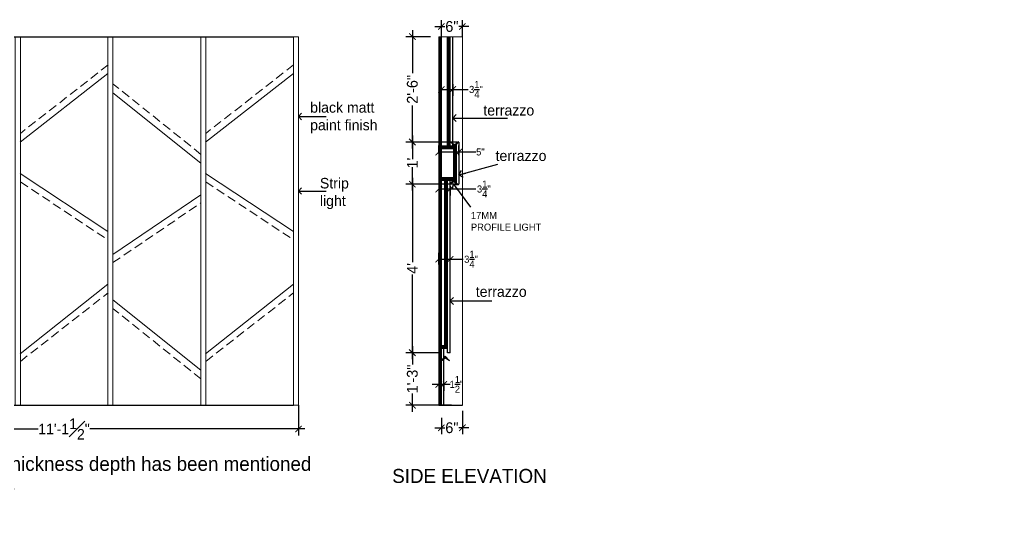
# Model space of a CAD drawing. Header units: inches. Extents: x -137722 to 81594, y -22256 to -1207.
# Drawn here: x -63931.4 to -63654.9, y -2112.6 to -1971.3 of the extents above; entities that cross this region are included whole.
import ezdxf

# ---------------------------------------------------------------- set-up
doc = ezdxf.new("R2010")
doc.units = ezdxf.units.IN
doc.header["$LTSCALE"] = 0.05
doc.header["$MEASUREMENT"] = 0
doc.header["$PDMODE"] = 3
doc.header["$PDSIZE"] = -4
doc.linetypes.add('A2-XREF-115_FURN$0$HIDDEN', pattern=[0.375, 0.25, -0.125])
doc.linetypes.add('DASHED2', pattern=[0.375, 0.25, -0.125])
doc.layers.get('Defpoints').update_dxf_attribs({"linetype": 'DASHED2'})
for name, color, linetype in [('Civil Dimension - Text', 7, 'Continuous'), ('Flooring Hatch', 251, 'Continuous'), ('FURNIITURE', 6, 'Continuous'), ('HATCH', 251, 'Continuous'), ('text', 176, 'Continuous')]:
    doc.layers.add(name, color=color, linetype=linetype)
doc.layers.add('FURNITURE', color=36, linetype='Continuous', lineweight=18)
doc.styles.add('4MMOF3-8', font='ARIALN.TTF', dxfattribs={"height": 5.12})
doc.styles.add('9-128OF1-4', font='stylu.ttf')
doc.styles.add('ARIAL1', font='romans.shx', dxfattribs={"width": 0.85})
doc.dimstyles.new('DIM 1-4', dxfattribs={"dimtxt": 3.0792, "dimasz": 1.82, "dimexe": 1.82, "dimexo": 0, "dimgap": 0.09, "dimtad": 0, "dimzin": 0, "dimdsep": 46, "dimlunit": 4, "dimtxsty": '9-128OF1-4', "dimblk": 'ARCHTICK', "dimcen": 1.8125, "dimdle": 1.82, "dimclrd": 8, "dimclre": 8, "dimadec": 0, "dimazin": 0, "dimtfac": 1, "dimtofl": 0, "dimtmove": 0, "dimatfit": 3, "dimldrblk": 'OPEN90', "dimfxl": 1, "dimtolj": 1, "dimtzin": 0, "dimlwd": -1, "dimarcsym": 0})

# ---------------------------------------------------------------- blocks, each defined once
blk = doc.blocks.new('_ArchTick')
at = {"color": 0, "const_width": 0.15}
blk.add_lwpolyline([(-0.5, -0.5), (0.5, 0.5)], dxfattribs=at)
blk = doc.blocks.new('*D352')
at = {"layer": 'Civil Dimension - Text', "color": 8, "lineweight": -2, "ltscale": 50, "transparency": 16777216}
for p, q in [((-63985.48, -2081.19), (-63985.48, -2089.75)), ((-63851.97, -2081.19), (-63851.97, -2089.75))]:
    blk.add_line(p, q, dxfattribs=at)
at = {"layer": 'Civil Dimension - Text', "color": 8, "ltscale": 50, "transparency": 16777216}
for p, q in [((-63987.3, -2087.93), (-63926.08, -2087.93)), ((-63850.15, -2087.93), (-63911.37, -2087.93))]:
    blk.add_line(p, q, dxfattribs=at)
at = {"layer": 'Defpoints', "color": 0, "ltscale": 50, "transparency": 16777216}
for p in [(-63985.48, -2081.19), (-63851.97, -2081.19), (-63851.97, -2087.93)]:
    blk.add_point(p, dxfattribs=at)
at = {"layer": 'Civil Dimension - Text', "color": 8, "ltscale": 50, "transparency": 16777216, "xscale": 1.82, "yscale": 1.82, "zscale": 1.82, "rotation": 180}
blk.add_blockref('_ArchTick', (-63985.48, -2087.93), dxfattribs=at)
at = {"layer": 'Civil Dimension - Text', "color": 8, "ltscale": 50, "transparency": 16777216, "xscale": 1.82, "yscale": 1.82, "zscale": 1.82}
blk.add_blockref('_ArchTick', (-63851.97, -2087.93), dxfattribs=at)
at = {"layer": 'Civil Dimension - Text', "color": 0, "ltscale": 50, "transparency": 16777216, "insert": (-63918.73, -2087.93), "char_height": 3, "attachment_point": 5, "style": '9-128OF1-4'}
blk.add_mtext('\\A1;11\'-1{\\H1x;\\S1#2;}"', dxfattribs=at)
blk = doc.blocks.new('_Open90')
at = {"color": 0, "linetype": 'ByBlock', "lineweight": -2}
for p, q in [((0, 0), (-1, 0)), ((-0.5, 0.5), (0, 0)), ((0, 0), (-0.5, -0.5))]:
    blk.add_line(p, q, dxfattribs=at)
blk = doc.blocks.new('*D411')
at = {"layer": 'Civil Dimension - Text', "color": 8, "lineweight": -2, "ltscale": 50, "transparency": 16777216}
for p, q in [((-63811.3, -1989.68), (-63811.3, -1993.04)), ((-63808.02, -1989.68), (-63808.02, -1993.04))]:
    blk.add_line(p, q, dxfattribs=at)
at = {"layer": 'Civil Dimension - Text', "color": 8, "ltscale": 50, "transparency": 16777216}
for p, q in [((-63811.3, -1991.22), (-63806.2, -1991.22)), ((-63808.02, -1991.22), (-63803.67, -1991.22))]:
    blk.add_line(p, q, dxfattribs=at)
at = {"layer": 'Defpoints', "color": 0, "ltscale": 50, "transparency": 16777216}
for p in [(-63811.3, -1989.68), (-63811.3, -1991.22), (-63808.02, -1989.68)]:
    blk.add_point(p, dxfattribs=at)
at = {"layer": 'Civil Dimension - Text', "color": 8, "ltscale": 50, "transparency": 16777216, "xscale": 1.82, "yscale": 1.82, "zscale": 1.82, "rotation": 180}
blk.add_blockref('_ArchTick', (-63811.3, -1991.22), dxfattribs=at)
at = {"layer": 'Civil Dimension - Text', "color": 8, "ltscale": 50, "transparency": 16777216, "xscale": 1.82, "yscale": 1.82, "zscale": 1.82}
blk.add_blockref('_ArchTick', (-63808.02, -1991.22), dxfattribs=at)
at = {"layer": 'Civil Dimension - Text', "color": 0, "ltscale": 50, "transparency": 16777216, "insert": (-63801.42, -1991.22), "char_height": 2, "attachment_point": 5, "style": '9-128OF1-4'}
blk.add_mtext('\\A1;3{\\H1x;\\S1/4;}"', dxfattribs=at)
blk = doc.blocks.new('adwawd')
at = {"layer": 'Flooring Hatch', "ltscale": 50, "true_color": 0xcd6928, "transparency": 33554687}
h = blk.add_hatch(color=32, dxfattribs=at)
h.dxf.hatch_style = 1
h.paths.add_polyline_path([(-77941.3, -7094), (-77946, -7099.1), (-77941.3, -7095.7), (-77936.7, -7099.1)])
at = {"layer": 'Civil Dimension - Text', "color": 2, "ltscale": 50}
for p, q in [((-77941.3, -7094), (-77946, -7099.1)), ((-77941.3, -7094), (-77936.7, -7099.1)), ((-77946, -7099.1), (-77941.3, -7095.7)), ((-77936.7, -7099.1), (-77941.3, -7095.7))]:
    blk.add_line(p, q, dxfattribs=at)
blk = doc.blocks.new('*D389')
at = {"layer": 'Civil Dimension - Text', "color": 8, "lineweight": -2, "ltscale": 50, "transparency": 16777216}
for p, q in [((-63812.03, -2009.44), (-63812.03, -2007.22)), ((-63806.27, -2009.98), (-63806.27, -2007.22))]:
    blk.add_line(p, q, dxfattribs=at)
at = {"layer": 'Civil Dimension - Text', "color": 8, "ltscale": 50, "transparency": 16777216}
for p, q in [((-63812.03, -2009.04), (-63804.45, -2009.04)), ((-63806.27, -2009.04), (-63801.45, -2009.04))]:
    blk.add_line(p, q, dxfattribs=at)
at = {"layer": 'Defpoints', "color": 0, "ltscale": 50, "transparency": 16777216}
for p in [(-63812.03, -2009.04), (-63812.03, -2009.44), (-63806.27, -2009.98)]:
    blk.add_point(p, dxfattribs=at)
at = {"layer": 'Civil Dimension - Text', "color": 8, "ltscale": 50, "transparency": 16777216, "xscale": 1.82, "yscale": 1.82, "zscale": 1.82, "rotation": 180}
blk.add_blockref('_ArchTick', (-63812.03, -2009.04), dxfattribs=at)
at = {"layer": 'Civil Dimension - Text', "color": 8, "ltscale": 50, "transparency": 16777216, "xscale": 1.82, "yscale": 1.82, "zscale": 1.82}
blk.add_blockref('_ArchTick', (-63806.27, -2009.04), dxfattribs=at)
at = {"layer": 'Civil Dimension - Text', "color": 0, "ltscale": 50, "transparency": 16777216, "insert": (-63800.16, -2009.04), "char_height": 2, "attachment_point": 5, "style": '9-128OF1-4'}
blk.add_mtext('\\A1;5"', dxfattribs=at)
blk = doc.blocks.new('*D390')
at = {"layer": 'Civil Dimension - Text', "color": 8, "lineweight": -2, "ltscale": 50, "transparency": 16777216}
for p, q in [((-63811.27, -2084.79), (-63811.27, -2089.41)), ((-63805.27, -2082.79), (-63805.27, -2089.41))]:
    blk.add_line(p, q, dxfattribs=at)
at = {"layer": 'Civil Dimension - Text', "color": 8, "ltscale": 50, "transparency": 16777216}
for p, q in [((-63813.09, -2087.59), (-63810.24, -2087.59)), ((-63803.45, -2087.59), (-63806.3, -2087.59))]:
    blk.add_line(p, q, dxfattribs=at)
at = {"layer": 'Defpoints', "color": 0, "ltscale": 50, "transparency": 16777216}
for p in [(-63811.27, -2084.79), (-63805.27, -2082.79), (-63811.27, -2087.59)]:
    blk.add_point(p, dxfattribs=at)
at = {"layer": 'Civil Dimension - Text', "color": 8, "ltscale": 50, "transparency": 16777216, "xscale": 1.82, "yscale": 1.82, "zscale": 1.82, "rotation": 180}
blk.add_blockref('_ArchTick', (-63811.27, -2087.59), dxfattribs=at)
at = {"layer": 'Civil Dimension - Text', "color": 8, "ltscale": 50, "transparency": 16777216, "xscale": 1.82, "yscale": 1.82, "zscale": 1.82}
blk.add_blockref('_ArchTick', (-63805.27, -2087.59), dxfattribs=at)
at = {"layer": 'Civil Dimension - Text', "color": 0, "ltscale": 50, "transparency": 16777216, "insert": (-63808.27, -2087.59), "char_height": 3.079, "attachment_point": 5, "style": '9-128OF1-4'}
blk.add_mtext('\\A1;6"', dxfattribs=at)
blk = doc.blocks.new('*D391')
at = {"layer": 'Civil Dimension - Text', "color": 8, "lineweight": -2, "ltscale": 50, "transparency": 16777216}
for p, q in [((-63812.03, -2041.1), (-63812.03, -2037.77)), ((-63808.77, -2041.1), (-63808.77, -2037.77))]:
    blk.add_line(p, q, dxfattribs=at)
at = {"layer": 'Civil Dimension - Text', "color": 8, "ltscale": 50, "transparency": 16777216}
for p, q in [((-63812.03, -2039.59), (-63806.95, -2039.59)), ((-63808.77, -2039.59), (-63805.06, -2039.59))]:
    blk.add_line(p, q, dxfattribs=at)
at = {"layer": 'Defpoints', "color": 0, "ltscale": 50, "transparency": 16777216}
for p in [(-63812.03, -2039.59), (-63812.03, -2041.1), (-63808.77, -2041.1)]:
    blk.add_point(p, dxfattribs=at)
at = {"layer": 'Civil Dimension - Text', "color": 8, "ltscale": 50, "transparency": 16777216, "xscale": 1.82, "yscale": 1.82, "zscale": 1.82, "rotation": 180}
blk.add_blockref('_ArchTick', (-63812.03, -2039.59), dxfattribs=at)
at = {"layer": 'Civil Dimension - Text', "color": 8, "ltscale": 50, "transparency": 16777216, "xscale": 1.82, "yscale": 1.82, "zscale": 1.82}
blk.add_blockref('_ArchTick', (-63808.77, -2039.59), dxfattribs=at)
at = {"layer": 'Civil Dimension - Text', "color": 0, "ltscale": 50, "transparency": 16777216, "insert": (-63802.82, -2039.59), "char_height": 2, "attachment_point": 5, "style": '9-128OF1-4'}
blk.add_mtext('\\A1;3{\\H1x;\\S1/4;}"', dxfattribs=at)
blk = doc.blocks.new('*D392')
at = {"layer": 'Civil Dimension - Text', "color": 8, "ltscale": 50, "transparency": 16777216}
for p, q in [((-63819.53, -1974.38), (-63819.53, -1986.59)), ((-63819.53, -2008.02), (-63819.53, -1995.8))]:
    blk.add_line(p, q, dxfattribs=at)
at = {"layer": 'Civil Dimension - Text', "color": 8, "lineweight": -2, "ltscale": 50, "transparency": 16777216}
for p, q in [((-63814.39, -1976.2), (-63821.35, -1976.2)), ((-63806.66, -2006.2), (-63821.35, -2006.2))]:
    blk.add_line(p, q, dxfattribs=at)
at = {"layer": 'Defpoints', "color": 0, "ltscale": 50, "transparency": 16777216}
for p in [(-63814.39, -1976.2), (-63819.53, -2006.2), (-63806.66, -2006.2)]:
    blk.add_point(p, dxfattribs=at)
at = {"layer": 'Civil Dimension - Text', "color": 8, "ltscale": 50, "transparency": 16777216, "xscale": 1.82, "yscale": 1.82, "zscale": 1.82}
for p, rotation in [((-63819.53, -1976.2), 90), ((-63819.53, -2006.2), 270)]:
    blk.add_blockref('_ArchTick', p, dxfattribs=dict(at, rotation=rotation))
at = {"layer": 'Civil Dimension - Text', "color": 0, "ltscale": 50, "transparency": 16777216, "insert": (-63819.53, -1991.2), "char_height": 3.079, "attachment_point": 5, "rotation": 90, "style": '9-128OF1-4'}
blk.add_mtext('\\A1;2\'-6"', dxfattribs=at)
blk = doc.blocks.new('*D393')
at = {"layer": 'Civil Dimension - Text', "color": 8, "lineweight": -2, "ltscale": 50, "transparency": 16777216}
for p, q in [((-63812.03, -2018.78), (-63812.03, -2021.4)), ((-63808.77, -2018.78), (-63808.77, -2021.4))]:
    blk.add_line(p, q, dxfattribs=at)
at = {"layer": 'Civil Dimension - Text', "color": 8, "ltscale": 50, "transparency": 16777216}
for p, q in [((-63812.03, -2019.58), (-63806.95, -2019.58)), ((-63808.77, -2019.58), (-63801.43, -2019.58))]:
    blk.add_line(p, q, dxfattribs=at)
at = {"layer": 'Defpoints', "color": 0, "ltscale": 50, "transparency": 16777216}
for p in [(-63812.03, -2018.78), (-63808.77, -2018.78), (-63812.03, -2019.58)]:
    blk.add_point(p, dxfattribs=at)
at = {"layer": 'Civil Dimension - Text', "color": 8, "ltscale": 50, "transparency": 16777216, "xscale": 1.82, "yscale": 1.82, "zscale": 1.82, "rotation": 180}
blk.add_blockref('_ArchTick', (-63812.03, -2019.58), dxfattribs=at)
at = {"layer": 'Civil Dimension - Text', "color": 8, "ltscale": 50, "transparency": 16777216, "xscale": 1.82, "yscale": 1.82, "zscale": 1.82}
blk.add_blockref('_ArchTick', (-63808.77, -2019.58), dxfattribs=at)
at = {"layer": 'Civil Dimension - Text', "color": 0, "ltscale": 50, "transparency": 16777216, "insert": (-63799.18, -2019.58), "char_height": 2, "attachment_point": 5, "style": '9-128OF1-4'}
blk.add_mtext('\\A1;3{\\H1x;\\S1/4;}"', dxfattribs=at)
blk = doc.blocks.new('*D412')
at = {"layer": 'Civil Dimension - Text', "color": 8, "lineweight": -2, "ltscale": 50, "transparency": 16777216}
for p, q in [((-63811.27, -1976.2), (-63811.27, -1971.49)), ((-63805.27, -1976.2), (-63805.27, -1971.49))]:
    blk.add_line(p, q, dxfattribs=at)
at = {"layer": 'Civil Dimension - Text', "color": 8, "ltscale": 50, "transparency": 16777216}
for p, q in [((-63813.09, -1973.31), (-63810.24, -1973.31)), ((-63803.45, -1973.31), (-63806.3, -1973.31))]:
    blk.add_line(p, q, dxfattribs=at)
at = {"layer": 'Defpoints', "color": 0, "ltscale": 50, "transparency": 16777216}
for p in [(-63811.27, -1973.31), (-63811.27, -1976.2), (-63805.27, -1976.2)]:
    blk.add_point(p, dxfattribs=at)
at = {"layer": 'Civil Dimension - Text', "color": 8, "ltscale": 50, "transparency": 16777216, "xscale": 1.82, "yscale": 1.82, "zscale": 1.82, "rotation": 180}
blk.add_blockref('_ArchTick', (-63811.27, -1973.31), dxfattribs=at)
at = {"layer": 'Civil Dimension - Text', "color": 8, "ltscale": 50, "transparency": 16777216, "xscale": 1.82, "yscale": 1.82, "zscale": 1.82}
blk.add_blockref('_ArchTick', (-63805.27, -1973.31), dxfattribs=at)
at = {"layer": 'Civil Dimension - Text', "color": 0, "ltscale": 50, "transparency": 16777216, "insert": (-63808.27, -1973.31), "char_height": 3.079, "attachment_point": 5, "style": '9-128OF1-4'}
blk.add_mtext('\\A1;6"', dxfattribs=at)
blk = doc.blocks.new('*D394')
at = {"layer": 'Civil Dimension - Text', "color": 8, "lineweight": -2, "ltscale": 50, "transparency": 16777216}
for p, q in [((-63812.55, -2018.2), (-63821.35, -2018.2)), ((-63812.03, -2066.2), (-63821.35, -2066.2))]:
    blk.add_line(p, q, dxfattribs=at)
at = {"layer": 'Civil Dimension - Text', "color": 8, "ltscale": 50, "transparency": 16777216}
for p, q in [((-63819.53, -2016.38), (-63819.53, -2040.44)), ((-63819.53, -2068.02), (-63819.53, -2043.96))]:
    blk.add_line(p, q, dxfattribs=at)
at = {"layer": 'Defpoints', "color": 0, "ltscale": 50, "transparency": 16777216}
for p in [(-63812.55, -2018.2), (-63819.53, -2066.2), (-63812.03, -2066.2)]:
    blk.add_point(p, dxfattribs=at)
at = {"layer": 'Civil Dimension - Text', "color": 8, "ltscale": 50, "transparency": 16777216, "xscale": 1.82, "yscale": 1.82, "zscale": 1.82}
for p, rotation in [((-63819.53, -2018.2), 90), ((-63819.53, -2066.2), 270)]:
    blk.add_blockref('_ArchTick', p, dxfattribs=dict(at, rotation=rotation))
at = {"layer": 'Civil Dimension - Text', "color": 0, "ltscale": 50, "transparency": 16777216, "insert": (-63819.53, -2042.2), "char_height": 3.079, "attachment_point": 5, "rotation": 90, "style": '9-128OF1-4'}
blk.add_mtext("\\A1;4'", dxfattribs=at)
blk = doc.blocks.new('*D395')
at = {"layer": 'Civil Dimension - Text', "color": 8, "ltscale": 50, "transparency": 16777216}
for p, q in [((-63819.53, -2064.38), (-63819.53, -2069.54)), ((-63819.53, -2083.01), (-63819.53, -2077.85))]:
    blk.add_line(p, q, dxfattribs=at)
at = {"layer": 'Civil Dimension - Text', "color": 8, "lineweight": -2, "ltscale": 50, "transparency": 16777216}
for p, q in [((-63812.03, -2066.2), (-63821.35, -2066.2)), ((-63808.43, -2081.19), (-63821.35, -2081.19))]:
    blk.add_line(p, q, dxfattribs=at)
at = {"layer": 'Defpoints', "color": 0, "ltscale": 50, "transparency": 16777216}
for p in [(-63812.03, -2066.2), (-63819.53, -2081.19), (-63808.43, -2081.19)]:
    blk.add_point(p, dxfattribs=at)
at = {"layer": 'Civil Dimension - Text', "color": 8, "ltscale": 50, "transparency": 16777216, "xscale": 1.82, "yscale": 1.82, "zscale": 1.82}
for p, rotation in [((-63819.53, -2066.2), 90), ((-63819.53, -2081.19), 270)]:
    blk.add_blockref('_ArchTick', p, dxfattribs=dict(at, rotation=rotation))
at = {"layer": 'Civil Dimension - Text', "color": 0, "ltscale": 50, "transparency": 16777216, "insert": (-63819.53, -2073.69), "char_height": 3.079, "attachment_point": 5, "rotation": 90, "style": '9-128OF1-4'}
blk.add_mtext('\\A1;1\'-3"', dxfattribs=at)
blk = doc.blocks.new('*D396')
at = {"layer": 'Civil Dimension - Text', "color": 8, "ltscale": 50, "transparency": 16777216}
for p, q in [((-63819.53, -2004.38), (-63819.53, -2011.04)), ((-63819.53, -2020.02), (-63819.53, -2013.36))]:
    blk.add_line(p, q, dxfattribs=at)
at = {"layer": 'Civil Dimension - Text', "color": 8, "lineweight": -2, "ltscale": 50, "transparency": 16777216}
for p, q in [((-63813.34, -2006.2), (-63821.35, -2006.2)), ((-63807.05, -2018.2), (-63821.35, -2018.2))]:
    blk.add_line(p, q, dxfattribs=at)
at = {"layer": 'Defpoints', "color": 0, "ltscale": 50, "transparency": 16777216}
for p in [(-63813.34, -2006.2), (-63819.53, -2018.2), (-63807.05, -2018.2)]:
    blk.add_point(p, dxfattribs=at)
at = {"layer": 'Civil Dimension - Text', "color": 8, "ltscale": 50, "transparency": 16777216, "xscale": 1.82, "yscale": 1.82, "zscale": 1.82}
for p, rotation in [((-63819.53, -2006.2), 90), ((-63819.53, -2018.2), 270)]:
    blk.add_blockref('_ArchTick', p, dxfattribs=dict(at, rotation=rotation))
at = {"layer": 'Civil Dimension - Text', "color": 0, "ltscale": 50, "transparency": 16777216, "insert": (-63819.53, -2012.2), "char_height": 3.079, "attachment_point": 5, "rotation": 90, "style": '9-128OF1-4'}
blk.add_mtext("\\A1;1'", dxfattribs=at)
blk = doc.blocks.new('*D719')
at = {"layer": 'Civil Dimension - Text', "color": 8, "ltscale": 50, "transparency": 16777216}
for p, q in [((-63813.85, -2075.21), (-63810.55, -2075.21)), ((-63810.55, -2075.21), (-63808.73, -2075.21))]:
    blk.add_line(p, q, dxfattribs=at)
at = {"layer": 'Civil Dimension - Text', "color": 8, "lineweight": -2, "ltscale": 50, "transparency": 16777216}
for p, q in [((-63812.03, -2074.74), (-63812.03, -2077.03)), ((-63810.55, -2074.74), (-63810.55, -2077.03))]:
    blk.add_line(p, q, dxfattribs=at)
at = {"layer": 'Defpoints', "color": 0, "ltscale": 50, "transparency": 16777216}
for p in [(-63812.03, -2074.74), (-63810.55, -2074.74), (-63810.55, -2075.21)]:
    blk.add_point(p, dxfattribs=at)
at = {"layer": 'Civil Dimension - Text', "color": 8, "ltscale": 50, "transparency": 16777216, "xscale": 1.82, "yscale": 1.82, "zscale": 1.82, "rotation": 180}
blk.add_blockref('_ArchTick', (-63812.03, -2075.21), dxfattribs=at)
at = {"layer": 'Civil Dimension - Text', "color": 8, "ltscale": 50, "transparency": 16777216, "xscale": 1.82, "yscale": 1.82, "zscale": 1.82}
blk.add_blockref('_ArchTick', (-63810.55, -2075.21), dxfattribs=at)
at = {"layer": 'Civil Dimension - Text', "color": 0, "ltscale": 50, "transparency": 16777216, "insert": (-63806.97, -2075.21), "char_height": 2, "attachment_point": 5, "style": '9-128OF1-4'}
blk.add_mtext('\\A1;1{\\H1x;\\S1/2;}"', dxfattribs=at)

msp = doc.modelspace()

# ---------------------------------------------------------------- hatches: boundary and pattern name
at = {"layer": 'HATCH', "ltscale": 50}
h = msp.add_hatch(dxfattribs=at)
h.set_pattern_fill('ANSI31', color=36)
h.set_pattern_definition([(45, (6442.52611, 7824.01703), (-0.08838834765, 0.08838834765), [])])
h.paths.add_polyline_path([(-63811.2709, -1976.1977), (-63812.0209, -1976.1977), (-63812.0209, -2081.1898), (-63811.2709, -2081.1898)])
h = msp.add_hatch(dxfattribs=at)
h.set_pattern_fill('ANSI31', color=256)
h.set_pattern_definition([(45, (6444.99611, 7814.23375), (-0.08838834765, 0.08838834765), [])])
h.paths.add_polyline_path([(-63808.8009, -1976.1977), (-63809.5509, -1976.1977), (-63809.5359, -2007.4139), (-63808.7859, -2007.4139)])
h = msp.add_hatch(dxfattribs=at)
h.set_pattern_fill('ANSI31', color=256)
h.set_pattern_definition([(45, (6445.24109, 7812.42), (-0.08838834765, 0.08838834765), [])])
h.paths.add_polyline_path([(-63807.0509, -2008.1639), (-63807.0509, -2007.4139), (-63811.2709, -2007.4139), (-63811.2709, -2008.1639)])
h = msp.add_hatch(dxfattribs=at)
h.set_pattern_fill('ANSI31', color=256)
h.set_pattern_definition([(45, (6444.74109, 7808.52914), (-0.08838834765, 0.08838834765), [])])
h.paths.add_polyline_path([(-63807.0509, -2007.4203), (-63807.8009, -2007.4203), (-63807.8009, -2016.2695), (-63807.0509, -2016.2695)])
h = msp.add_hatch(dxfattribs=at)
h.set_pattern_fill('ANSI31', color=256)
h.set_pattern_definition([(45, (6445.24109, 7811.5934), (-0.08838834765, 0.08838834765), [])])
h.paths.add_polyline_path([(-63811.2709, -2016.2695), (-63811.2709, -2017.0195), (-63807.3534, -2017.0195), (-63807.3223, -2016.9861), (-63807.2913, -2017.0195), (-63807.0509, -2017.0195), (-63807.0509, -2016.2695)])
h = msp.add_hatch(dxfattribs=at)
h.set_pattern_fill('ANSI31', color=256)
h.set_pattern_definition([(45, (6444.24109, 7814.23375), (-0.08838834765, 0.08838834765), [])])
h.paths.add_polyline_path([(-63809.5509, -2017.0195), (-63810.3059, -2017.0195), (-63810.3059, -2064.2263), (-63809.5509, -2064.2263)])
h = msp.add_hatch(dxfattribs=at)
h.set_pattern_fill('ANSI31', color=256)
h.set_pattern_definition([(45, (-16262.13284, 11734.23818), (-0.08838834765, 0.08838834765), [])])
h.paths.add_polyline_path([(-63809.5509, -2064.9763), (-63809.5509, -2064.2263), (-63811.2709, -2064.2263), (-63811.2709, -2064.9763)])

# ---------------------------------------------------------------- linework, layer by layer
at = {"ltscale": 50}
for p, q in [((-63983.9784, -1976.1977), (-63853.4106, -1976.1977)), ((-63983.9784, -2081.1898), (-63853.4106, -2081.1898)), ((-63812.0309, -2081.1898), (-63805.2709, -2081.1898))]:
    msp.add_line(p, q, dxfattribs=at)
at = {"layer": 'Civil Dimension - Text', "ltscale": 50}
for p, q in [((-63811.2709, -2007.4139), (-63807.7759, -2007.4139)), ((-63811.2709, -2007.4139), (-63807.0509, -2007.4139)), ((-63807.0509, -2007.4139), (-63811.2709, -2007.4139)), ((-63807.0509, -2008.1639), (-63811.2709, -2008.1639)), ((-63807.8009, -2008.1639), (-63807.8009, -2016.2695)), ((-63811.2709, -2016.2695), (-63807.0509, -2016.2695)), ((-63811.2709, -2017.0195), (-63807.0509, -2017.0195)), ((-63810.3059, -2064.2263), (-63810.3059, -2017.0195)), ((-63807.8009, -2017.0045), (-63807.8009, -2017.0195)), ((-63809.5509, -2064.2263), (-63811.2709, -2064.2263)), ((-63809.5509, -2064.9763), (-63811.2709, -2064.9763))]:
    msp.add_line(p, q, dxfattribs=at)
at = {"layer": 'FURNIITURE', "color": 242, "ltscale": 50, "true_color": 0xcd2027}
for p, q in [((-63809.5509, -2007.4139), (-63809.5509, -1976.1977)), ((-63808.8009, -2007.4139), (-63808.8009, -1976.1977)), ((-63808.0209, -2007.4139), (-63808.0209, -1976.1977)), ((-63807.0509, -2006.1977), (-63807.0509, -2018.1977)), ((-63807.0509, -2006.1977), (-63806.2709, -2006.1977)), ((-63806.2709, -2006.1977), (-63806.2709, -2018.1977)), ((-63809.5509, -2066.1977), (-63809.5509, -2017.0195)), ((-63808.7709, -2066.1977), (-63808.7709, -2017.0195)), ((-63807.0509, -2018.1977), (-63806.2709, -2018.1977)), ((-63810.5509, -2081.1898), (-63810.5509, -2064.9763)), ((-63808.7709, -2066.1977), (-63809.5509, -2066.1977))]:
    msp.add_line(p, q, dxfattribs=at)
at = {"layer": 'FURNITURE', "color": 244, "ltscale": 50, "true_color": 0x991b1e}
for p, q in [((-63904.7862, -1992.7882), (-63904.7862, -1976.1977)), ((-63851.9697, -1992.7882), (-63851.9697, -1976.1977)), ((-63811.2709, -1976.1977), (-63811.2709, -2081.1898)), ((-63811.2709, -1976.1977), (-63805.2709, -1976.1977)), ((-63805.2709, -1976.1977), (-63805.2709, -2081.1898))]:
    msp.add_line(p, q, dxfattribs=at)
at = {"layer": 'FURNITURE', "ltscale": 50}
for p, q in [((-63812.0309, -1976.1977), (-63812.0309, -2081.1898)), ((-63811.2709, -1976.1977), (-63812.0309, -1976.1977))]:
    msp.add_line(p, q, dxfattribs=at)
at = {"layer": 'FURNITURE', "color": 244, "linetype": 'A2-XREF-115_FURN$0$HIDDEN', "ltscale": 200, "true_color": 0x991b1e}
for p, q in [((-63906.1619, -1984.2306), (-63931.1619, -2003.7306)), ((-63853.3454, -1984.2306), (-63878.3454, -2003.7306)), ((-63879.7211, -2009.7087), (-63904.7211, -1989.7087)), ((-63931.1619, -2017.5814), (-63906.227, -2034.0416)), ((-63878.3454, -2017.5814), (-63853.4106, -2034.0416)), ((-63904.7862, -2040.5529), (-63879.7862, -2023.5608)), ((-63931.1619, -2068.6647), (-63906.1619, -2049.1647)), ((-63878.3454, -2068.6647), (-63853.3454, -2049.1647)), ((-63879.7211, -2073.6787), (-63904.7211, -2053.6787))]:
    msp.add_line(p, q, dxfattribs=at)
at = {"layer": 'FURNITURE', "color": 30, "ltscale": 50, "true_color": 0xf26722}
for p, q in [((-63906.227, -1986.6977), (-63931.227, -2006.1977)), ((-63853.4106, -1986.6977), (-63878.4106, -2006.1977)), ((-63879.7862, -2012.1977), (-63904.7862, -1992.1977)), ((-63931.227, -2015.1977), (-63906.227, -2031.6977)), ((-63878.4106, -2015.1977), (-63853.4106, -2031.6977)), ((-63904.7862, -2038.1898), (-63879.7862, -2021.1977)), ((-63931.227, -2066.5279), (-63906.227, -2046.6977)), ((-63878.4106, -2066.5279), (-63853.4106, -2046.6977)), ((-63879.7862, -2071.1898), (-63904.7862, -2051.1898))]:
    msp.add_line(p, q, dxfattribs=at)
at = {"layer": 'FURNITURE', "color": 244, "ltscale": 50, "true_color": 0x991b1e}
for points in [[(-63931.1619, -1976.1977), (-63932.6027, -1976.1977), (-63932.6027, -2081.1898), (-63931.1619, -2081.1898)], [(-63904.7862, -1976.1977), (-63906.227, -1976.1977), (-63906.227, -2081.1898), (-63904.7862, -2081.1898)], [(-63878.3454, -1976.1977), (-63879.7862, -1976.1977), (-63879.7862, -2081.1898), (-63878.3454, -2081.1898)], [(-63851.9697, -1976.1977), (-63853.4106, -1976.1977), (-63853.4106, -2081.1898), (-63851.9697, -2081.1898)]]:
    msp.add_lwpolyline(points, close=True, dxfattribs=at)

# ---------------------------------------------------------------- block references
at = {"layer": 'Civil Dimension - Text', "xscale": -0.2553278660945312, "yscale": 0.2553278660945312, "zscale": 0.2553278660945312, "rotation": 180}
msp.add_blockref('adwawd', (-43906.8875, -3818.7192), dxfattribs=at)
at = {"layer": 'Civil Dimension - Text', "xscale": 0.2553278660945312, "yscale": 0.2553278660945312, "zscale": 0.2553278660945312}
for p in [(-43907.204, -205.7141), (-43909.5851, -255.9195)]:
    msp.add_blockref('adwawd', p, dxfattribs=at)

# ---------------------------------------------------------------- texts
at = {"layer": 'text', "ltscale": 50, "attachment_point": 1, "style": '9-128OF1-4'}
for s, width, insert, char_height in [('black matt\\Ppaint finish ', 455.53682, (-63848.6329, -1994.8512), 3), ('terrazzo', 455.53682, (-63799.3244, -1995.6552), 3), ('terrazzo', 455.53682, (-63795.8365, -2008.6024), 3), ('Strip \\Plight', 455.53682, (-63845.8625, -2016.4189), 3), ('17MM \\PPROFILE LIGHT', 657.617651, (-63802.8681, -2026.1065), 2), ('terrazzo', 455.53682, (-63801.4677, -2047.3036), 3)]:
    msp.add_mtext_dynamic_manual_height_columns(s, width=width, gutter_width=15.396, heights=[0], dxfattribs=dict(at, insert=insert, char_height=char_height))
at = {"layer": 'text', "ltscale": 50, "insert": (-64012.0654, -2107.5066), "char_height": 5.12, "width": 100.677375, "attachment_point": 4, "style": '4MMOF3-8', "bg_fill": 2}
msp.add_mtext('\\pi21.43129;TERRAZZO DISPLAY', dxfattribs=at)

# ---------------------------------------------------------------- dimensions: what is measured, and where the dimension line sits
at = {"layer": 'Civil Dimension - Text', "ltscale": 50}
for base, p1, p2, override, picture, middle in [((-63811.2709, -1973.3053), (-63805.2709, -1976.1977), (-63811.2709, -1976.1977), {"dimfxl": 0, "dimarcsym": 1}, '*D412', (-63808.2709, -1973.3053)), ((-63810.5509, -2075.2088), (-63812.0309, -2074.7396), (-63810.5509, -2074.7396), {"dimtxt": 2, "dimfxl": 0, "dimarcsym": 1}, '*D719', (-63806.9703, -2075.2088)), ((-63851.9697, -2087.9268), (-63985.4844, -2081.1898), (-63851.9697, -2081.1898), {"dimtxt": 3, "dimdec": 3, "dimtdec": 3, "dimtmove": 1, "dimfxl": 0, "dimfrac": 1, "dimarcsym": 1}, '*D352', (-63918.727, -2087.9268)), ((-63811.2709, -2087.5913), (-63805.2709, -2082.7865), (-63811.2709, -2084.7865), {"dimfxl": 0, "dimarcsym": 1}, '*D390', (-63808.2709, -2087.5913))]:
    dim = msp.add_linear_dim(base=base, p1=p1, p2=p2, dimstyle='DIM 1-4', override=override, dxfattribs=at)
    dim.commit()
    dim.dimension.update_dxf_attribs({"geometry": picture, "text_midpoint": middle})
for base, p1, p2, override, picture, middle in [((-63819.5279, -2006.1977), (-63814.3884, -1976.1977), (-63806.6609, -2006.1977), {"dimfxl": 0, "dimarcsym": 1}, '*D392', (-63819.5279, -1991.1977)), ((-63819.5279, -2018.1977), (-63813.3374, -2006.1977), (-63807.0509, -2018.1977), {"dimtmove": 1, "dimfxl": 0, "dimarcsym": 1}, '*D396', (-63819.5279, -2012.1977)), ((-63819.5279, -2066.1977), (-63812.548, -2018.1977), (-63812.0309, -2066.1977), {"dimfxl": 0, "dimarcsym": 1}, '*D394', (-63819.5279, -2042.1977)), ((-63819.5279, -2081.1898), (-63812.0309, -2066.1977), (-63808.4253, -2081.1898), {"dimtmove": 1, "dimfxl": 0, "dimarcsym": 1}, '*D395', (-63819.5279, -2073.6937))]:
    dim = msp.add_linear_dim(base=base, p1=p1, p2=p2, angle=90, dimstyle='DIM 1-4', override=override, dxfattribs=at)
    dim.commit()
    dim.dimension.update_dxf_attribs({"geometry": picture, "text_midpoint": middle})
for base, p1, p2, picture, middle in [((-63811.3009, -1991.2245), (-63808.0209, -1989.6823), (-63811.3009, -1989.6823), '*D411', (-63801.4248, -1991.2245)), ((-63812.0309, -2019.5752), (-63808.7709, -2018.7767), (-63812.0309, -2018.7767), '*D393', (-63799.1848, -2019.5752)), ((-63812.0309, -2039.5866), (-63808.7709, -2041.096), (-63812.0309, -2041.096), '*D391', (-63802.8176, -2039.5866))]:
    dim = msp.add_linear_dim(base=base, p1=p1, p2=p2, dimstyle='DIM 1-4', override={"dimtxt": 2, "dimfxl": 0, "dimarcsym": 1}, dxfattribs=at)
    dim.commit()
    dim.dimension.update_dxf_attribs({"geometry": picture, "text_midpoint": middle, "dimtype": 160})
dim = msp.add_linear_dim(base=(-63812.0309, -2009.0431), p1=(-63806.2709, -2009.977), p2=(-63812.0309, -2009.4407), text='5"', dimstyle='DIM 1-4', override={"dimtxt": 2, "dimfxl": 0, "dimarcsym": 1}, dxfattribs=at)
dim.commit()
dim.dimension.update_dxf_attribs({"geometry": '*D389', "text_midpoint": (-63800.1555, -2009.0431), "dimtype": 160})

# ---------------------------------------------------------------- leaders
for points, override in [([(-63808.0209, -1999.3949), (-63792.4827, -1999.3949)], {"dimtxt": 75, "dimasz": 2, "dimdec": 1, "dimlunit": 2, "dimtxsty": 'ARIAL1', "dimclrt": 256, "dimtdec": 1, "dimfxl": 0, "dimarcsym": 1}), ([(-63806.2709, -2015.5774), (-63795.2113, -2012.5149)], {"dimtxt": 75, "dimasz": 2, "dimgap": 0.09, "dimtad": 0, "dimdec": 1, "dimlunit": 2, "dimtxsty": 'ARIAL1', "dimclrt": 256, "dimtdec": 1, "dimfxl": 0, "dimarcsym": 1}), ([(-63807.8563, -2018.1977), (-63803.0142, -2024.7345)], {"dimtxt": 75, "dimasz": 2, "dimdec": 1, "dimlunit": 2, "dimtxsty": 'ARIAL1', "dimclrt": 256, "dimtdec": 1, "dimfxl": 0, "dimarcsym": 1}), ([(-63808.8429, -2051.4656), (-63796.8692, -2051.4655)], {"dimtxt": 75, "dimasz": 2, "dimgap": 0.09, "dimtad": 0, "dimdec": 1, "dimlunit": 2, "dimtxsty": 'ARIAL1', "dimclrt": 256, "dimtdec": 1, "dimfxl": 0, "dimarcsym": 1})]:
    msp.add_leader(points, dimstyle='DIM 1-4', override=override, dxfattribs=at)
at = {"layer": 'text', "ltscale": 50}
for points in [[(-63851.9697, -1998.9293), (-63844.0468, -1998.9293)], [(-63851.9697, -2020.1749), (-63844.0468, -2020.1749)]]:
    msp.add_leader(points, dimstyle='DIM 1-4', override={"dimclrt": 256, "dimfxl": 0, "dimarcsym": 1}, dxfattribs=at)

# ---------------------------------------------------------------- next in the draw order: texts
at = {"layer": 'text', "ltscale": 50, "insert": (-64020.3969, -2098.4572), "char_height": 4, "width": 216.285576, "attachment_point": 4, "style": '4MMOF3-8', "bg_fill": 2}
msp.add_mtext('\\pi28.32727;{\\fStylus BT|b0|i0|c0|p34;\\C242;\\c2564301;Note: Ply boxing+stone thickness depth has been mentioned }', dxfattribs=at)

# ---------------------------------------------------------------- next in the draw order: texts
at = {"layer": 'text', "ltscale": 50, "insert": (-63825.2633, -2101.3291), "char_height": 4, "attachment_point": 4, "style": '4MMOF3-8'}
msp.add_mtext_dynamic_manual_height_columns('{\\fStylus BT|b0|i0|c0|p34;SIDE ELEVATION}', width=657.617651, gutter_width=15.396, heights=[0], dxfattribs=at)

doc.saveas('drawing.dxf')
